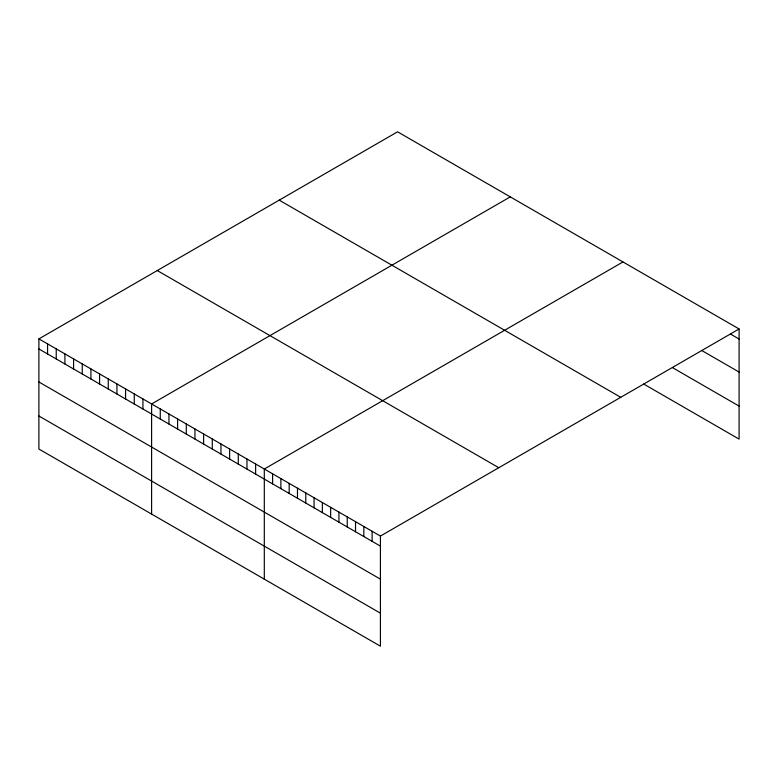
<?xml version="1.0" encoding="UTF-8"?>
<svg xmlns="http://www.w3.org/2000/svg" width="778" height="778" viewBox="0 0 778 778"><rect width="100%" height="100%" fill="white"/><g stroke="black" fill="none" stroke-linecap="round" stroke-linejoin="round"><path stroke-width="1.17" d="M38.9 338.887L380.423 536.061L380.423 646.187L38.9 449.023L38.9 338.887L397.577 131.813L739.1 328.977L739.1 439.113L643.717 384.04M510.28 196.873L151.603 403.957L151.603 514.083M622.984 261.943L264.306 469.027L264.306 579.153M380.423 536.061L739.1 328.977M730.805 334.248L739.1 339.043M701.775 350.518L739.1 372.059M672.746 367.78L739.1 406.087M279.214 200.141L620.737 397.315M157.263 270.55L498.786 467.724M38.9 348.952L380.423 546.127M38.9 381.969L380.423 579.143M38.9 415.997L380.423 613.171M372.127 531.277L372.127 541.332M363.832 526.492L363.832 536.548M355.536 521.698L355.536 531.753M347.241 516.913L347.241 526.969M338.945 512.119L338.945 522.184M330.65 507.334L330.65 517.389M322.364 502.549L322.364 512.605M314.069 497.755L314.069 507.81M305.773 492.97L305.773 503.026M297.478 488.176L297.478 498.241M289.183 483.391L289.183 493.447M280.887 478.606L280.887 488.662M272.592 473.812L272.592 483.867M255.631 464.019L255.631 474.074M246.966 459.02L246.966 469.076M238.292 454.012L238.292 464.067M229.627 449.003L229.627 459.059M220.952 443.995L220.952 454.06M212.287 438.996L212.287 449.052M203.612 433.988L203.612 444.044M194.947 428.979L194.947 439.045M186.282 423.981L186.282 434.036M177.608 418.972L177.608 429.028M168.943 413.964L168.943 424.029M160.268 408.965L160.268 419.021M142.928 398.949L142.928 409.014M134.263 393.95L134.263 404.006M125.589 388.942L125.589 398.997M116.924 383.933L116.924 393.999M108.259 378.935L108.259 388.99M99.584 373.926L99.584 383.982M90.919 368.918L90.919 378.983M82.244 363.919L82.244 373.975M73.579 358.911L73.579 368.966M64.905 353.902L64.905 363.968M56.24 348.904L56.24 358.959M47.565 343.895L47.565 353.951"/></g></svg>
